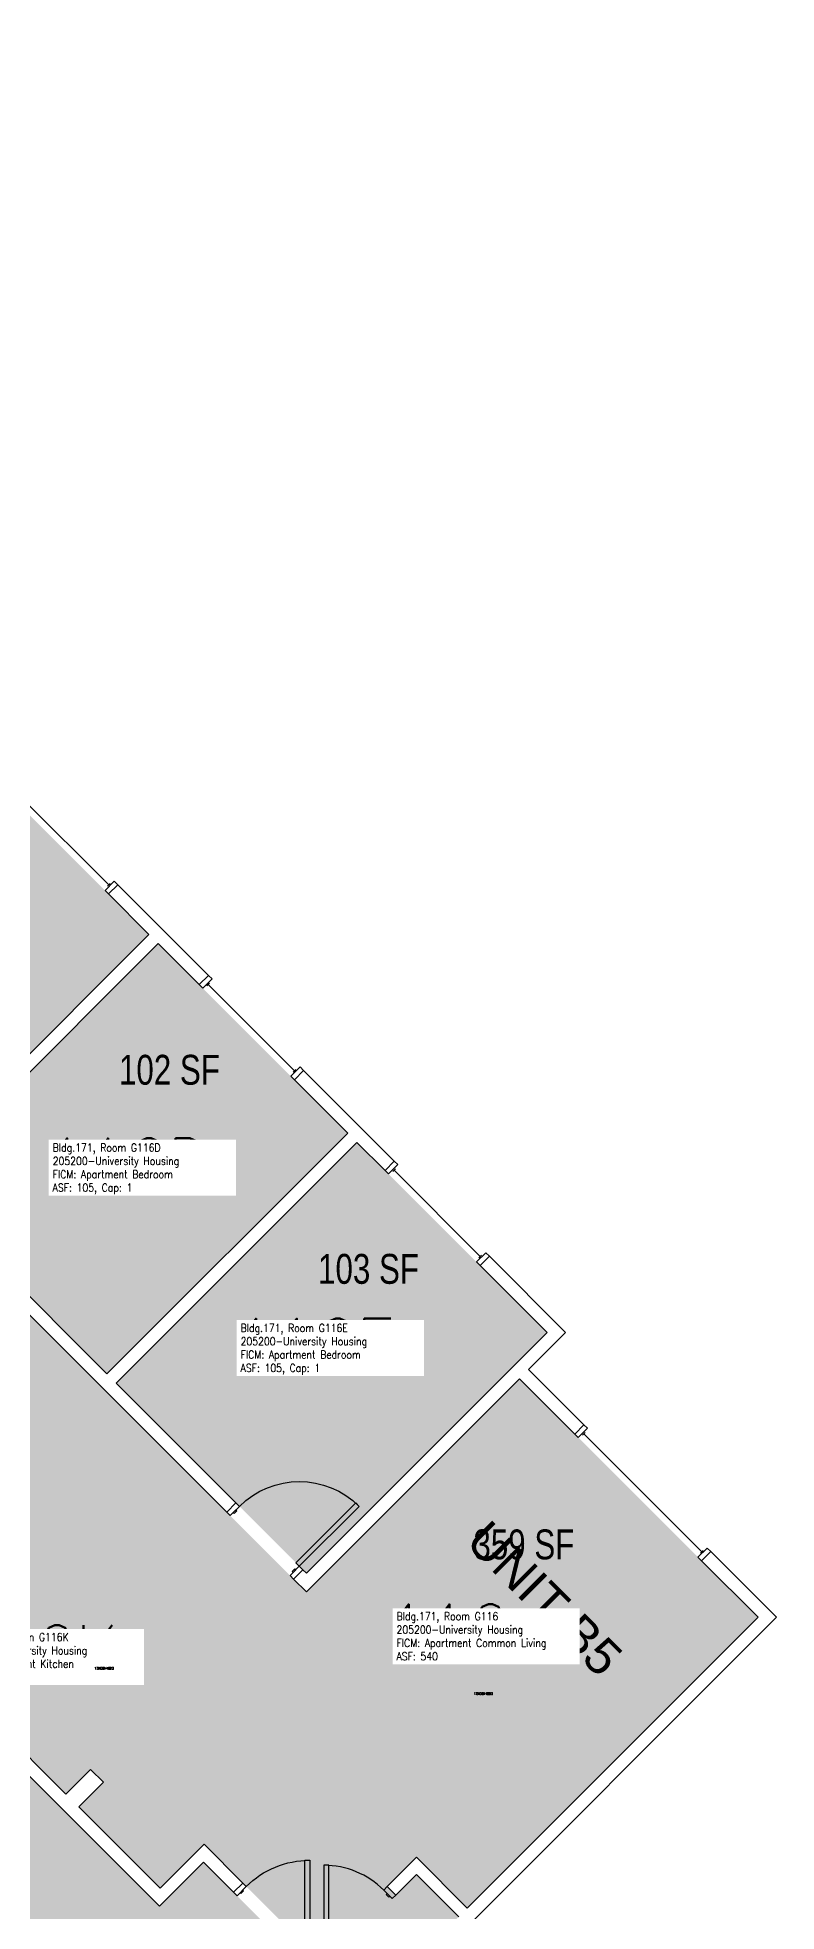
# Model space of a CAD drawing. Header units: inches. Extents: x 1063 to 4030, y -1482 to 1669.
# Drawn here: x 3487 to 3784, y 111 to 863 of the extents above; entities that cross this region are included whole.
import ezdxf
from ezdxf.enums import TextEntityAlignment as Align

# ---------------------------------------------------------------- set-up
doc = ezdxf.new("R2010")
doc.units = ezdxf.units.IN
doc.header["$LTSCALE"] = 192
doc.header["$MEASUREMENT"] = 0
for name, color, linetype in [('A-AREA-IDEN', 1, 'Continuous'), ('A-DOOR', 2, 'Continuous'), ('A-GLAZ', 1, 'Continuous'), ('A-IDEN-RNUM', 7, 'Continuous'), ('A-IDEN-SNUM', 4, 'Continuous'), ('A-IDEN-VNUM', 4, 'Continuous'), ('A-WALL', 5, 'Continuous'), ('AREA-TEXT', 3, 'Continuous'), ('Rooms-Category-Color', 7, 'Continuous'), ('Rooms-College-Color', 7, 'Continuous'), ('Rooms-Department-Color', 7, 'Continuous'), ('Rooms-Division-Color', 7, 'Continuous'), ('Rooms-Information', 7, 'Continuous')]:
    doc.layers.add(name, color=color, linetype=linetype)
doc.styles.add('AREA', font='arial.ttf', dxfattribs={"width": 0.75, "height": 12})
doc.styles.add('ROOMSNUMBER', font='txt.shx', dxfattribs={"height": 0.03})
doc.styles.add('ROOMVNUMBER', font='simplex.shx', dxfattribs={"width": 0.85})
doc.styles.get("Standard").update_dxf_attribs({"font": 'arial.ttf'})

msp = doc.modelspace()

# ---------------------------------------------------------------- hatches: boundary and pattern name
at = {"layer": 'Rooms-Category-Color', "true_color": 0xadadad}
msp.add_hatch(color=253, dxfattribs=at).paths.add_polyline_path([(2330.9, 1232.94), (2373.33, 1275.37), (2633.56, 1015.13), (2651.24, 1032.81), (2709.45, 974.59), (2691.78, 956.92), (2821.91, 826.78), (2839.59, 844.46), (2897.8, 786.25), (2880.12, 768.57), (3535.92, 112.77), (3553.6, 130.45), (3595.4, 88.64), (3577.73, 70.96), (3700.48, -51.78), (3658.05, -94.21), (3535.3, 28.54), (3517.62, 10.86), (3475.82, 52.67), (3493.49, 70.35), (2837.69, 726.14), (2820.02, 708.47), (2761.81, 766.68), (2779.48, 784.36), (2649.35, 914.49), (2631.67, 896.81), (2573.46, 955.02), (2591.14, 972.7)])
at = {"layer": 'Rooms-Category-Color', "true_color": 0x728ef3}
for points in [[(3435.05, 406.33), (3358.94, 482.43), (3455.64, 579.13), (3531.74, 503.03)], [(3503.52, 152.6), (3536.18, 119.93), (3553.86, 137.61), (3599.12, 92.35), (3600.53, 93.77), (3603.98, 90.32), (3584.89, 71.23), (3601.84, 54.28), (3656.11, 108.55), (3639.16, 125.5), (3630.85, 117.19), (3627.4, 120.64), (3639.16, 132.39), (3659.55, 112), (3776.31, 228.76), (3680.5, 324.57), (3594.94, 239.01), (3320.67, 513.28), (3279.66, 472.27), (3300.25, 451.68), (3307.33, 458.75), (3432.54, 333.53), (3425.47, 326.46), (3446.06, 305.87), (3455.87, 315.67), (3476.81, 294.72), (3471.69, 289.59), (3550.97, 210.31), (3508.29, 167.63), (3513.42, 162.5)], [(3514.86, 326.52), (3438.76, 402.62), (3535.46, 499.32), (3611.56, 423.21)], [(3691.64, 343.13), (3615.27, 419.5), (3518.57, 322.81), (3594.94, 246.44)], [(3498.39, 157.73), (3401.87, 254.25), (3454.45, 306.83), (3550.97, 210.31)]]:
    msp.add_hatch(color=171, dxfattribs=at).paths.add_polyline_path(points)
at = {"layer": 'Rooms-College-Color', "true_color": 0xadadad}
for points in [[(2330.9, 1232.94), (2373.33, 1275.37), (2633.56, 1015.13), (2651.24, 1032.81), (2709.45, 974.59), (2691.78, 956.92), (2821.91, 826.78), (2839.59, 844.46), (2897.8, 786.25), (2880.12, 768.57), (3535.92, 112.77), (3553.6, 130.45), (3595.4, 88.64), (3577.73, 70.96), (3700.48, -51.78), (3658.05, -94.21), (3535.3, 28.54), (3517.62, 10.86), (3475.82, 52.67), (3493.49, 70.35), (2837.69, 726.14), (2820.02, 708.47), (2761.81, 766.68), (2779.48, 784.36), (2649.35, 914.49), (2631.67, 896.81), (2573.46, 955.02), (2591.14, 972.7)], [(3435.05, 406.33), (3358.94, 482.43), (3455.64, 579.13), (3531.74, 503.03)], [(3503.52, 152.6), (3536.18, 119.93), (3553.86, 137.61), (3599.12, 92.35), (3600.53, 93.77), (3603.98, 90.32), (3584.89, 71.23), (3601.84, 54.28), (3656.11, 108.55), (3639.16, 125.5), (3630.85, 117.19), (3627.4, 120.64), (3639.16, 132.39), (3659.55, 112), (3776.31, 228.76), (3680.5, 324.57), (3594.94, 239.01), (3320.67, 513.28), (3279.66, 472.27), (3300.25, 451.68), (3307.33, 458.75), (3432.54, 333.53), (3425.47, 326.46), (3446.06, 305.87), (3455.87, 315.67), (3476.81, 294.72), (3471.69, 289.59), (3550.97, 210.31), (3508.29, 167.63), (3513.42, 162.5)], [(3514.86, 326.52), (3438.76, 402.62), (3535.46, 499.32), (3611.56, 423.21)], [(3691.64, 343.13), (3615.27, 419.5), (3518.57, 322.81), (3594.94, 246.44)], [(3498.39, 157.73), (3401.87, 254.25), (3454.45, 306.83), (3550.97, 210.31)]]:
    msp.add_hatch(color=253, dxfattribs=at).paths.add_polyline_path(points)
at = {"layer": 'Rooms-Department-Color', "true_color": 0xacacac}
msp.add_hatch(color=253, dxfattribs=at).paths.add_polyline_path([(2330.9, 1232.94), (2373.33, 1275.37), (2633.56, 1015.13), (2651.24, 1032.81), (2709.45, 974.59), (2691.78, 956.92), (2821.91, 826.78), (2839.59, 844.46), (2897.8, 786.25), (2880.12, 768.57), (3535.92, 112.77), (3553.6, 130.45), (3595.4, 88.64), (3577.73, 70.96), (3700.48, -51.78), (3658.05, -94.21), (3535.3, 28.54), (3517.62, 10.86), (3475.82, 52.67), (3493.49, 70.35), (2837.69, 726.14), (2820.02, 708.47), (2761.81, 766.68), (2779.48, 784.36), (2649.35, 914.49), (2631.67, 896.81), (2573.46, 955.02), (2591.14, 972.7)])
at = {"layer": 'Rooms-Department-Color', "true_color": 0x604aed}
for points in [[(3435.05, 406.33), (3358.94, 482.43), (3455.64, 579.13), (3531.74, 503.03)], [(3503.52, 152.6), (3536.18, 119.93), (3553.86, 137.61), (3599.12, 92.35), (3600.53, 93.77), (3603.98, 90.32), (3584.89, 71.23), (3601.84, 54.28), (3656.11, 108.55), (3639.16, 125.5), (3630.85, 117.19), (3627.4, 120.64), (3639.16, 132.39), (3659.55, 112), (3776.31, 228.76), (3680.5, 324.57), (3594.94, 239.01), (3320.67, 513.28), (3279.66, 472.27), (3300.25, 451.68), (3307.33, 458.75), (3432.54, 333.53), (3425.47, 326.46), (3446.06, 305.87), (3455.87, 315.67), (3476.81, 294.72), (3471.69, 289.59), (3550.97, 210.31), (3508.29, 167.63), (3513.42, 162.5)], [(3514.86, 326.52), (3438.76, 402.62), (3535.46, 499.32), (3611.56, 423.21)], [(3691.64, 343.13), (3615.27, 419.5), (3518.57, 322.81), (3594.94, 246.44)], [(3498.39, 157.73), (3401.87, 254.25), (3454.45, 306.83), (3550.97, 210.31)]]:
    msp.add_hatch(color=173, dxfattribs=at).paths.add_polyline_path(points)
at = {"layer": 'Rooms-Division-Color', "true_color": 0xadadad}
msp.add_hatch(color=253, dxfattribs=at).paths.add_polyline_path([(2330.9, 1232.94), (2373.33, 1275.37), (2633.56, 1015.13), (2651.24, 1032.81), (2709.45, 974.59), (2691.78, 956.92), (2821.91, 826.78), (2839.59, 844.46), (2897.8, 786.25), (2880.12, 768.57), (3535.92, 112.77), (3553.6, 130.45), (3595.4, 88.64), (3577.73, 70.96), (3700.48, -51.78), (3658.05, -94.21), (3535.3, 28.54), (3517.62, 10.86), (3475.82, 52.67), (3493.49, 70.35), (2837.69, 726.14), (2820.02, 708.47), (2761.81, 766.68), (2779.48, 784.36), (2649.35, 914.49), (2631.67, 896.81), (2573.46, 955.02), (2591.14, 972.7)])
at = {"layer": 'Rooms-Division-Color', "true_color": 0x604aed}
for points in [[(3435.05, 406.33), (3358.94, 482.43), (3455.64, 579.13), (3531.74, 503.03)], [(3503.52, 152.6), (3536.18, 119.93), (3553.86, 137.61), (3599.12, 92.35), (3600.53, 93.77), (3603.98, 90.32), (3584.89, 71.23), (3601.84, 54.28), (3656.11, 108.55), (3639.16, 125.5), (3630.85, 117.19), (3627.4, 120.64), (3639.16, 132.39), (3659.55, 112), (3776.31, 228.76), (3680.5, 324.57), (3594.94, 239.01), (3320.67, 513.28), (3279.66, 472.27), (3300.25, 451.68), (3307.33, 458.75), (3432.54, 333.53), (3425.47, 326.46), (3446.06, 305.87), (3455.87, 315.67), (3476.81, 294.72), (3471.69, 289.59), (3550.97, 210.31), (3508.29, 167.63), (3513.42, 162.5)], [(3514.86, 326.52), (3438.76, 402.62), (3535.46, 499.32), (3611.56, 423.21)], [(3691.64, 343.13), (3615.27, 419.5), (3518.57, 322.81), (3594.94, 246.44)], [(3498.39, 157.73), (3401.87, 254.25), (3454.45, 306.83), (3550.97, 210.31)]]:
    msp.add_hatch(color=173, dxfattribs=at).paths.add_polyline_path(points)

# ---------------------------------------------------------------- linework, layer by layer
at = {"layer": 'A-DOOR'}
for points in [[(3564.36, 269.6), (3562.94, 271.01), (3566.66, 274.72), (3568.07, 273.31)], [(3565.6, 270.83), (3565.95, 270.48), (3567.01, 271.54), (3566.66, 271.89)], [(3592.11, 249.27), (3590.7, 250.68), (3614.74, 274.72), (3616.15, 273.31)], [(3588.4, 245.55), (3589.81, 244.14), (3593.53, 247.85), (3592.11, 249.27)], [(3589.64, 246.79), (3589.28, 247.14), (3590.34, 248.21), (3590.7, 247.85)], [(3596.27, 95.2), (3594.27, 95.2), (3594.27, 131.2), (3596.27, 131.2)], [(3601.95, 95.18), (3603.95, 95.18), (3603.95, 129.18), (3601.95, 129.18)], [(3567.1, 116.95), (3565.69, 118.36), (3569.4, 122.07), (3570.81, 120.66)], [(3629.43, 115.78), (3630.85, 117.19), (3627.4, 120.64), (3625.99, 119.22)], [(3568.34, 118.18), (3568.69, 117.83), (3569.75, 118.89), (3569.4, 119.24)], [(3628.46, 116.75), (3628.11, 116.4), (3627.05, 117.46), (3627.4, 117.81)]]:
    msp.add_lwpolyline(points, close=True, dxfattribs=at)
at = {"layer": 'A-DOOR', "extrusion": (0, 0, -1)}
for centre, radius, end in [((-3592.11, 249.27), 34, 135), ((-3596.27, 95.2), 36, 90)]:
    msp.add_arc(centre, radius, 45, end, dxfattribs=at)
at = {"layer": 'A-DOOR'}
msp.add_arc((3601.95, 95.18), 34, 45, 90, dxfattribs=at)
at = {"layer": 'A-GLAZ'}
for p, q in [((3515.61, 522.87), (3480.96, 557.52)), ((3515.08, 522.34), (3516.14, 523.4)), ((3555.03, 482.39), (3556.09, 483.45)), ((3590.21, 448.27), (3555.56, 482.92)), ((3589.68, 447.74), (3590.74, 448.8)), ((3629.62, 407.81), (3630.68, 408.87)), ((3664.79, 373.69), (3630.15, 408.34)), ((3664.26, 373.16), (3665.32, 374.22)), ((3705.79, 301.94), (3706.85, 303)), ((3753.69, 255.09), (3706.32, 302.47)), ((3753.16, 254.56), (3754.22, 255.62))]:
    msp.add_line(p, q, dxfattribs=at)
for points in [[(3517.82, 524.38), (3519.24, 522.96), (3515.52, 519.25), (3514.11, 520.66)], [(3557.07, 485.13), (3555.65, 486.55), (3551.94, 482.83), (3553.35, 481.42)], [(3592.42, 449.78), (3593.84, 448.36), (3590.12, 444.65), (3588.71, 446.06)], [(3631.65, 410.55), (3630.23, 411.96), (3626.52, 408.25), (3627.94, 406.84)], [(3667, 375.19), (3668.42, 373.78), (3664.71, 370.07), (3663.29, 371.48)], [(3707.82, 304.68), (3706.4, 306.09), (3702.69, 302.38), (3704.11, 300.97)], [(3755.9, 256.6), (3757.32, 255.18), (3753.6, 251.47), (3752.19, 252.88)]]:
    msp.add_lwpolyline(points, close=True, dxfattribs=at)
at = {"layer": 'A-WALL'}
for p, q in [((3519.24, 522.96), (3515.52, 519.25)), ((3555.65, 486.55), (3519.24, 522.96)), ((3515.52, 519.25), (3531.74, 503.03)), ((3531.74, 503.03), (3435.05, 406.33)), ((3438.76, 402.62), (3535.46, 499.32)), ((3535.46, 499.32), (3551.94, 482.83)), ((3551.94, 482.83), (3555.65, 486.55)), ((3593.84, 448.36), (3590.12, 444.65)), ((3590.12, 444.65), (3611.56, 423.21)), ((3630.23, 411.96), (3593.84, 448.36)), ((3611.56, 423.21), (3514.86, 326.52)), ((3227.6, 421.09), (3535.92, 112.77)), ((3518.57, 322.81), (3615.27, 419.5)), ((3615.27, 419.5), (3626.52, 408.25)), ((3626.52, 408.25), (3630.23, 411.96)), ((3463.33, 370.62), (3562.94, 271.01)), ((3514.86, 326.52), (3467.04, 374.34)), ((3668.42, 373.78), (3664.71, 370.07)), ((3664.71, 370.07), (3691.64, 343.13)), ((3699.06, 343.13), (3668.42, 373.78)), ((3691.64, 343.13), (3594.94, 246.44)), ((3684.21, 328.29), (3699.06, 343.13)), ((3594.94, 239.01), (3680.5, 324.57)), ((3680.5, 324.57), (3702.69, 302.38)), ((3706.4, 306.09), (3684.21, 328.29)), ((3566.66, 274.72), (3518.57, 322.81)), ((3702.69, 302.38), (3706.4, 306.09)), ((3562.94, 271.01), (3566.66, 274.72)), ((3498.39, 157.73), (3401.87, 254.25)), ((3757.32, 255.18), (3753.6, 251.47)), ((3753.6, 251.47), (3776.31, 228.76)), ((3783.74, 228.76), (3757.32, 255.18)), ((3593.53, 247.85), (3589.81, 244.14)), ((3589.81, 244.14), (3594.94, 239.01)), ((3594.94, 246.44), (3593.53, 247.85)), ((3601.84, 46.86), (3783.74, 228.76)), ((3776.31, 228.76), (3659.55, 112)), ((3508.29, 167.63), (3498.39, 157.73)), ((3513.42, 162.5), (3508.29, 167.63)), ((3503.52, 152.6), (3513.42, 162.5)), ((3536.18, 119.93), (3503.52, 152.6)), ((3553.86, 137.61), (3536.18, 119.93)), ((3569.4, 122.07), (3553.86, 137.61)), ((3535.92, 112.77), (3553.6, 130.45)), ((3553.6, 130.45), (3565.69, 118.36)), ((3639.16, 132.39), (3627.4, 120.64)), ((3659.55, 112), (3639.16, 132.39)), ((3565.69, 118.36), (3569.4, 122.07)), ((3627.4, 120.64), (3630.85, 117.19)), ((3630.85, 117.19), (3639.16, 125.5)), ((3639.16, 125.5), (3656.11, 108.55))]:
    msp.add_line(p, q, dxfattribs=at)

# ---------------------------------------------------------------- texts
at = {"layer": 'A-AREA-IDEN'}
msp.add_text('UNIT B5', height=14.4, rotation=315, dxfattribs=at).set_placement((3685.57, 231.24), align=Align.CENTER)
at = {"layer": 'A-IDEN-RNUM', "style": 'ROOMSNUMBER', "width": 0.85}
for s, p in [('0116-D0', (3536.85, 406.44)), ('0116-E0', (3608.21, 333.03)), ('0116-K0', (3513.71, 208.29)), ('0116-00', (3666, 198.08))]:
    msp.add_text(s, height=1, dxfattribs=at).set_placement(p, align=Align.MIDDLE_CENTER)
at = {"layer": 'A-IDEN-SNUM', "style": 'ROOMSNUMBER', "width": 0.85}
for s, p in [('1710G116D0', (3536.85, 406.44)), ('1710G116E0', (3608.21, 333.03)), ('1710G116K0', (3513.71, 208.29)), ('1710G11600', (3666, 198.08))]:
    msp.add_text(s, height=1, dxfattribs=at).set_placement(p, align=Align.MIDDLE_CENTER)
at = {"layer": 'A-IDEN-VNUM', "style": 'ROOMVNUMBER', "width": 0.85}
for s, p in [('116D', (3523.13, 409.88)), ('116E', (3598.13, 337.46)), ('116', (3651.63, 222.75)), ('116K', (3486.21, 214.4))]:
    msp.add_text(s, height=22.5, dxfattribs=at).set_placement(p, align=Align.MIDDLE_CENTER)
at = {"layer": 'AREA-TEXT', "style": 'AREA', "width": 0.75}
for s, p in [('102 SF', (3539.96, 448.65)), ('103 SF', (3619.91, 368.7)), ('359 SF', (3682.29, 258.04))]:
    msp.add_text(s, height=12, dxfattribs=at).set_placement(p, align=Align.MIDDLE_CENTER)

# ---------------------------------------------------------------- next in the draw order: texts
at = {"layer": 'Rooms-Information', "char_height": 3.2143, "width": 72, "attachment_point": 7, "style": 'ROOMVNUMBER', "bg_fill": 3, "box_fill_scale": 1.5, "bg_fill_color": 256, "bg_fill_true_color": 13158600, "bg_fill_transparency": 0}
for s, insert in [('Bldg.171, Room G116D^M^J205200-University Housing^M^JFICM: Apartment Bedroom^M^JASF: 105, Cap: 1', (3493.08, 398.63)), ('Bldg.171, Room G116E^M^J205200-University Housing^M^JFICM: Apartment Bedroom^M^JASF: 105, Cap: 1', (3568.53, 326.21)), ('Bldg.171, Room G116^M^J205200-University Housing^M^JFICM: Apartment Common Living^M^JASF: 540', (3631.14, 211.5)), ('Bldg.171, Room G116K^M^J205200-University Housing^M^JFICM: Apartment Kitchen^M^JASF: ', (3456.15, 203.15))]:
    msp.add_mtext(s, dxfattribs=dict(at, insert=insert))

doc.saveas('drawing.dxf')
